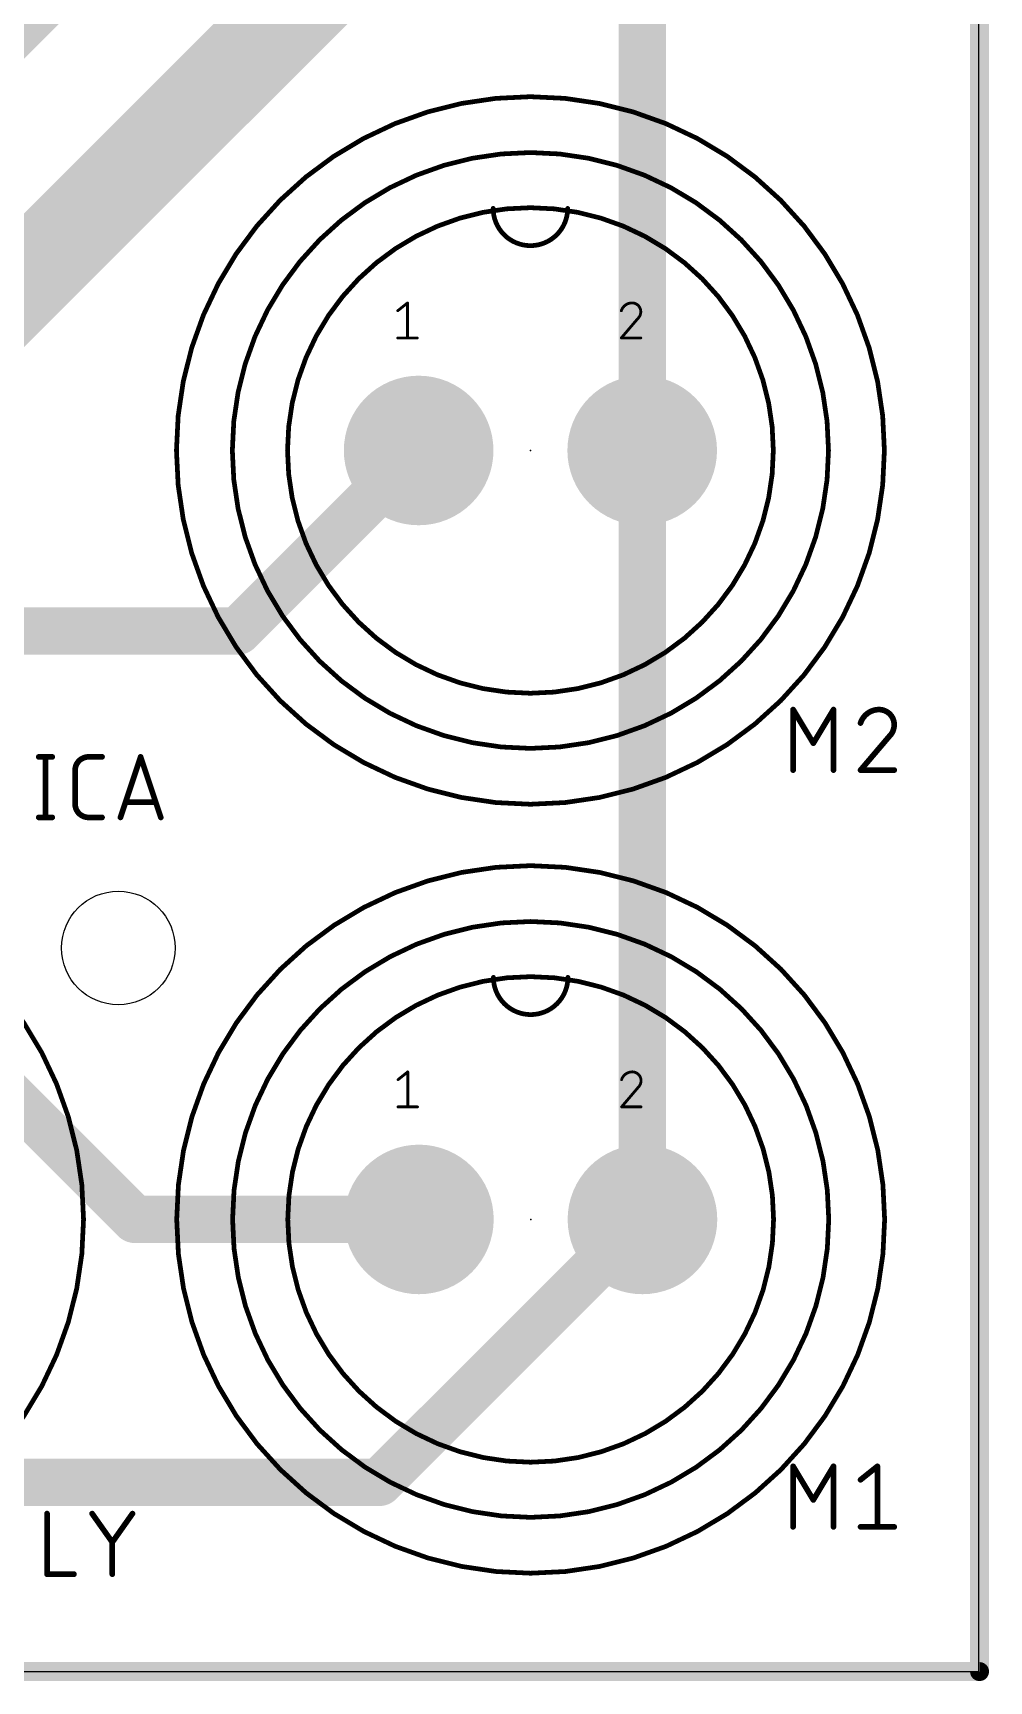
# Model space of a CAD drawing. Extents: x -11 to 111, y 0 to 93.
# Drawn here: x 85.08 to 110.74, y -0.25 to 44 of the extents above; entities that cross this region are included whole.
import ezdxf

# ---------------------------------------------------------------- set-up
doc = ezdxf.new("R2010")
doc.units = 0
for name, color, linetype in [('1', 12, 'CONTINUOUS'), ('16', 132, 'CONTINUOUS'), ('17', 110, 'CONTINUOUS'), ('20', 31, 'CONTINUOUS'), ('21', 253, 'CONTINUOUS'), ('23', 53, 'CONTINUOUS'), ('25', 253, 'CONTINUOUS')]:
    doc.layers.add(name, color=color, linetype=linetype)

# ---------------------------------------------------------------- blocks, each defined once
blk = doc.blocks.new('ROUNDP')
at = {"const_width": 0.5}
blk.add_lwpolyline([(0, -0.25, 1), (0, 0.25, 1), (0, -0.25)], format="xyb", dxfattribs=at)

msp = doc.modelspace()

# ---------------------------------------------------------------- linework, layer by layer
at = {"layer": '1', "const_width": 1.27}
for points in [[(90.5862, 27.94), (95.4358, 32.7896)], [(67.1284, 27.94), (90.5862, 27.94)], [(87.8224, 12.1412), (75.8336, 24.13)], [(87.8224, 12.1412), (95.4424, 12.1412)]]:
    msp.add_lwpolyline(points, dxfattribs=at)
at = {"layer": '1', "const_width": 0.635}
for points in [[(95.6603, 32.5651, 1), (95.2113, 33.0141)], [(90.3616, 28.1645, 1), (90.8107, 27.7155)], [(90.5862, 27.6225, 1), (90.5862, 28.2575)], [(87.8224, 12.4587, 1), (87.8224, 11.8237)], [(87.5979, 11.9167, 1), (88.0469, 12.3657)], [(95.4424, 11.8237, 1), (95.4424, 12.4587)]]:
    msp.add_lwpolyline(points, format="xyb", dxfattribs=at)
at = {"layer": '16'}
for points, const_width in [([(110.49, 86.36), (110.49, 0)], 0.508), ([(93.6952, 53.9569), (74.9808, 35.2425)], 2.54), ([(82.728, 35.2425), (101.4358, 53.9503)], 2.54), ([(101.4358, 32.7896), (101.4358, 53.9503)], 1.27), ([(101.4358, 32.7896), (101.4424, 32.783)], 1.27), ([(101.4424, 32.783), (101.4424, 12.1412)], 1.27), ([(101.4424, 12.1412), (94.3812, 5.08)], 1.27), ([(94.3812, 5.08), (84.0032, 5.08)], 1.27), ([(110.49, 0), (0, 0)], 0.508)]:
    msp.add_lwpolyline(points, dxfattribs=dict(at, const_width=const_width))
for points, const_width in [([(101.6603, 33.0141, 1), (101.2113, 32.5651)], 0.635), ([(101.7599, 32.783, 1), (101.1249, 32.783)], 0.635), ([(101.2179, 32.5585, 1), (101.6669, 33.0076)], 0.635), ([(101.1183, 32.7896, 1), (101.7533, 32.7896)], 0.635), ([(101.1249, 12.1412, 1), (101.7599, 12.1412)], 0.635), ([(101.6669, 11.9167, 1), (101.2179, 12.3657)], 0.635), ([(94.1567, 5.3045, 1), (94.6057, 4.8555)], 0.635), ([(94.3812, 4.7625, 1), (94.3812, 5.3975)], 0.635), ([(110.363, 0, 1), (110.617, 0)], 0.254), ([(110.49, -0.127, 1), (110.49, 0.127)], 0.254)]:
    msp.add_lwpolyline(points, format="xyb", dxfattribs=dict(at, const_width=const_width))
at = {"layer": '20'}
for p, q in [((110.47, 0), (110.47, 86.411)), ((0, 0), (110.47, 0))]:
    msp.add_line(p, q, dxfattribs=at)
msp.add_circle((87.376, 19.431), 1.524, dxfattribs=at)
at = {"layer": '21'}
for points, const_width in [([(98.4358, 23.2896, 1), (98.4358, 42.2896, 1), (98.4358, 23.2896)], 0.127), ([(98.4358, 24.7896, 1), (98.4358, 40.7896, 1), (98.4358, 24.7896)], 0.127), ([(98.4358, 26.2704, 1), (98.4358, 39.3088, 1), (98.4358, 26.2704)], 0.127), ([(97.4675, 39.2896, 1), (97.404, 39.2896)], 0.0635), ([(97.4358, 39.2896, 1), (99.4358, 39.2896)], 0.127), ([(99.4675, 39.2896, 1), (99.404, 39.2896)], 0.0635), ([(95.1557, 36.7515, 1), (95.1176, 36.7515)], 0.0381), ([(95.1485, 36.7367, 1), (95.1247, 36.7664)], 0.0381), ([(101.1627, 36.7515, 0.3252), (100.8756, 36.5427)], 0.0762), ([(101.1627, 36.7706, 1), (101.1627, 36.7325)], 0.0381), ([(101.3977, 36.5166, 0.4142), (101.1627, 36.7515)], 0.0762), ([(101.1627, 36.7325, 1), (101.1627, 36.7706)], 0.0381), ([(94.8637, 36.5576, 1), (94.8875, 36.5278)], 0.0381), ([(100.8574, 36.5486, 1), (100.8937, 36.5368)], 0.0381), ([(101.3062, 36.3476, 1), (101.3325, 36.32)], 0.0381), ([(101.3194, 36.3338, 0.2052), (101.3977, 36.5166)], 0.0762), ([(101.3339, 36.3215, 1), (101.3049, 36.3462)], 0.0381), ([(101.4167, 36.5166, 1), (101.3786, 36.5166)], 0.0381), ([(101.3786, 36.5166, 1), (101.4167, 36.5166)], 0.0381), ([(94.8756, 35.8308, 1), (94.8756, 35.7927)], 0.0381), ([(95.3977, 35.7927, 1), (95.3977, 35.8308)], 0.0381), ([(100.8756, 35.8308, 1), (100.8756, 35.7927)], 0.0381), ([(101.3977, 35.7927, 1), (101.3977, 35.8308)], 0.0381), ([(95.1176, 35.8117, 1), (95.1557, 35.8117)], 0.0381), ([(100.8611, 35.8241, 1), (100.8901, 35.7994)], 0.0381), ([(76.942, 2.6412, 1), (76.942, 21.6412, 1), (76.942, 2.6412)], 0.127), ([(98.4424, 2.6412, 1), (98.4424, 21.6412, 1), (98.4424, 2.6412)], 0.127), ([(98.4424, 4.1412, 1), (98.4424, 20.1412, 1), (98.4424, 4.1412)], 0.127), ([(98.4424, 5.622, 1), (98.4424, 18.6604, 1), (98.4424, 5.622)], 0.127), ([(97.4741, 18.6412, 1), (97.4106, 18.6412)], 0.0635), ([(97.4424, 18.6412, 1), (99.4424, 18.6412)], 0.127), ([(99.4741, 18.6412, 1), (99.4106, 18.6412)], 0.0635), ([(95.1623, 16.1031, 1), (95.1242, 16.1031)], 0.0381), ([(95.1551, 16.0882, 1), (95.1313, 16.118)], 0.0381), ([(101.1693, 16.1031, 0.3252), (100.8822, 15.8943)], 0.0762), ([(101.4043, 15.8681, 0.4142), (101.1693, 16.1031)], 0.0762), ([(101.1693, 16.1222, 1), (101.1693, 16.0841)], 0.0381), ([(101.1693, 16.0841, 1), (101.1693, 16.1221)], 0.0381), ([(94.8703, 15.9091, 1), (94.8941, 15.8794)], 0.0381), ([(100.864, 15.9001, 1), (100.9003, 15.8884)], 0.0381), ([(101.3128, 15.6992, 1), (101.3391, 15.6716)], 0.0381), ([(101.326, 15.6854, 0.2052), (101.4043, 15.8681)], 0.0762), ([(101.3405, 15.6731, 1), (101.3114, 15.6977)], 0.0381), ([(101.4233, 15.8681, 1), (101.3852, 15.8682)], 0.0381), ([(101.3852, 15.8681, 1), (101.4233, 15.8681)], 0.0381), ([(94.8822, 15.1824, 1), (94.8822, 15.1443)], 0.0381), ([(95.1242, 15.1633, 1), (95.1623, 15.1633)], 0.0381), ([(95.4043, 15.1443, 1), (95.4043, 15.1824)], 0.0381), ([(100.8822, 15.1824, 1), (100.8822, 15.1443)], 0.0381), ([(100.8677, 15.1756, 1), (100.8967, 15.151)], 0.0381), ([(101.4043, 15.1443, 1), (101.4043, 15.1824)], 0.0381)]:
    msp.add_lwpolyline(points, format="xyb", dxfattribs=dict(at, const_width=const_width))
at = {"layer": '21', "const_width": 0.0762}
for points in [[(94.8756, 36.5427), (95.1366, 36.7515)], [(95.1366, 36.7515), (95.1366, 35.8117)], [(101.3194, 36.3338), (100.8756, 35.8117)], [(94.8756, 35.8117), (95.3977, 35.8117)], [(100.8756, 35.8117), (101.3977, 35.8117)], [(94.8822, 15.8943), (95.1432, 16.1031)], [(95.1432, 16.1031), (95.1432, 15.1633)], [(101.326, 15.6854), (100.8822, 15.1633)], [(94.8822, 15.1633), (95.4043, 15.1633)], [(100.8822, 15.1633), (101.4043, 15.1633)]]:
    msp.add_lwpolyline(points, dxfattribs=at)
at = {"layer": '23'}
for p in [(98.4358, 32.7896), (98.4424, 12.1412)]:
    msp.add_point(p, dxfattribs=at)
at = {"layer": '25', "const_width": 0.1524}
for points in [[(105.4862, 24.2062), (105.4862, 25.8318)], [(105.4862, 25.8318), (106.0281, 24.9287)], [(106.0281, 24.9287), (106.5699, 25.8318)], [(106.5699, 25.8318), (106.5699, 24.2062)], [(108.0636, 25.1093), (107.2959, 24.2062)], [(85.24, 24.5618), (85.6012, 24.5618)], [(85.4206, 24.5618), (85.4206, 22.9362)], [(86.5768, 24.5618), (86.9381, 24.5618)], [(87.4318, 22.9362), (87.9737, 24.5618)], [(87.9737, 24.5618), (88.5156, 22.9362)], [(86.2156, 23.2974), (86.2156, 24.2006)], [(107.2959, 24.2062), (108.1991, 24.2062)], [(88.3801, 23.3426), (87.5673, 23.3426)], [(85.24, 22.9362), (85.6012, 22.9362)], [(86.9381, 22.9362), (86.5768, 22.9362)], [(105.4862, 3.8862), (105.4862, 5.5118)], [(105.4862, 5.5118), (106.0281, 4.6087)], [(106.0281, 4.6087), (106.5699, 5.5118)], [(106.5699, 5.5118), (106.5699, 3.8862)], [(107.2959, 5.1506), (107.7475, 5.5118)], [(107.7475, 5.5118), (107.7475, 3.8862)], [(85.4623, 4.2418), (85.4623, 2.6162)], [(86.6716, 4.2418), (87.2135, 3.4742)], [(87.2135, 3.4742), (87.7553, 4.2418)], [(87.2135, 2.6162), (87.2135, 3.4742)], [(107.2959, 3.8862), (108.1991, 3.8862)], [(85.4623, 2.6162), (86.1848, 2.6162)]]:
    msp.add_lwpolyline(points, dxfattribs=at)
at = {"layer": '25'}
for points, const_width in [([(105.5243, 25.8318, 1), (105.4481, 25.8318)], 0.0762), ([(105.5189, 25.8514, 1), (105.4535, 25.8122)], 0.0762), ([(106.608, 25.8318, 1), (106.5318, 25.8318)], 0.0762), ([(106.6026, 25.8122, 1), (106.5373, 25.8514)], 0.0762), ([(107.7927, 25.8318, 0.3252), (107.2959, 25.4706)], 0.1524), ([(108.1991, 25.4254, 0.4142), (107.7927, 25.8318)], 0.1524), ([(107.7927, 25.8699, 1), (107.7927, 25.7937)], 0.0762), ([(107.7927, 25.7937, 1), (107.7927, 25.8699)], 0.0762), ([(107.2597, 25.4823, 1), (107.3322, 25.4588)], 0.0762), ([(108.0636, 25.1093, 0.2053), (108.1991, 25.4254)], 0.1524), ([(108.2372, 25.4254, 1), (108.161, 25.4254)], 0.0762), ([(108.161, 25.4254, 1), (108.2372, 25.4254)], 0.0762), ([(105.9954, 24.9483, 1), (106.0607, 24.9091)], 0.0762), ([(105.9954, 24.9091, 1), (106.0607, 24.9483)], 0.0762), ([(108.0373, 25.1369, 1), (108.0899, 25.0817)], 0.0762), ([(108.0926, 25.0846, 1), (108.0346, 25.134)], 0.0762), ([(85.24, 24.5999, 1), (85.24, 24.5237)], 0.0762), ([(85.4587, 24.5618, 1), (85.3825, 24.5618)], 0.0762), ([(85.6012, 24.5237, 1), (85.6012, 24.5999)], 0.0762), ([(86.5768, 24.5618, 0.4142), (86.2156, 24.2006)], 0.1524), ([(86.5768, 24.5999, 1), (86.5768, 24.5237)], 0.0762), ([(86.5768, 24.5237, 1), (86.5768, 24.5999)], 0.0762), ([(86.9381, 24.5237, 1), (86.9381, 24.5999)], 0.0762), ([(88.0098, 24.5738, 1), (87.9375, 24.5498)], 0.0762), ([(88.0098, 24.5498, 1), (87.9375, 24.5738)], 0.0762), ([(86.2537, 24.2006, 1), (86.1775, 24.2006)], 0.0762), ([(86.1775, 24.2006, 1), (86.2537, 24.2006)], 0.0762), ([(105.4481, 24.2062, 1), (105.5243, 24.2062)], 0.0762), ([(106.5318, 24.2062, 1), (106.608, 24.2062)], 0.0762), ([(107.2959, 24.2443, 1), (107.2959, 24.1681)], 0.0762), ([(107.2669, 24.2309, 1), (107.325, 24.1815)], 0.0762), ([(108.1991, 24.1681, 1), (108.1991, 24.2443)], 0.0762), ([(86.2156, 23.2974, 0.4142), (86.5768, 22.9362)], 0.1524), ([(86.2537, 23.2974, 1), (86.1775, 23.2974)], 0.0762), ([(86.1775, 23.2974, 1), (86.2537, 23.2974)], 0.0762), ([(87.5673, 23.3807, 1), (87.5673, 23.3045)], 0.0762), ([(88.3801, 23.3045, 1), (88.3801, 23.3807)], 0.0762), ([(85.24, 22.9743, 1), (85.24, 22.8981)], 0.0762), ([(85.3825, 22.9362, 1), (85.4587, 22.9362)], 0.0762), ([(85.6012, 22.8981, 1), (85.6012, 22.9743)], 0.0762), ([(86.5768, 22.9743, 1), (86.5768, 22.8981)], 0.0762), ([(86.5768, 22.8981, 1), (86.5768, 22.9743)], 0.0762), ([(86.9381, 22.8981, 1), (86.9381, 22.9743)], 0.0762), ([(87.3957, 22.9482, 1), (87.468, 22.9242)], 0.0762), ([(88.4794, 22.9242, 1), (88.5517, 22.9482)], 0.0762), ([(105.5243, 5.5118, 1), (105.4481, 5.5118)], 0.0762), ([(105.5189, 5.5314, 1), (105.4535, 5.4922)], 0.0762), ([(106.608, 5.5118, 1), (106.5318, 5.5118)], 0.0762), ([(106.6026, 5.4922, 1), (106.5373, 5.5314)], 0.0762), ([(107.7856, 5.5118, 1), (107.7094, 5.5118)], 0.0762), ([(107.7713, 5.482, 1), (107.7237, 5.5416)], 0.0762), ([(107.2721, 5.1803, 1), (107.3197, 5.1208)], 0.0762), ([(105.9954, 4.6283, 1), (106.0607, 4.5891)], 0.0762), ([(105.9954, 4.5891, 1), (106.0607, 4.6283)], 0.0762), ([(85.5004, 4.2418, 1), (85.4242, 4.2418)], 0.0762), ([(86.7027, 4.2638, 1), (86.6405, 4.2198)], 0.0762), ([(87.7865, 4.2198, 1), (87.7242, 4.2638)], 0.0762), ([(87.2516, 3.4742, 1), (87.1754, 3.4742)], 0.0762), ([(105.4481, 3.8862, 1), (105.5243, 3.8862)], 0.0762), ([(106.5318, 3.8862, 1), (106.608, 3.8862)], 0.0762), ([(107.2959, 3.9243, 1), (107.2959, 3.8481)], 0.0762), ([(107.7094, 3.8862, 1), (107.7856, 3.8862)], 0.0762), ([(108.1991, 3.8481, 1), (108.1991, 3.9243)], 0.0762), ([(87.1824, 3.4961, 1), (87.2446, 3.4522)], 0.0762), ([(87.1824, 3.4522, 1), (87.2446, 3.4961)], 0.0762), ([(85.4623, 2.6543, 1), (85.4623, 2.5781)], 0.0762), ([(86.1848, 2.5781, 1), (86.1848, 2.6543)], 0.0762), ([(85.4242, 2.6162, 1), (85.5004, 2.6162)], 0.0762), ([(87.1754, 2.6162, 1), (87.2516, 2.6162)], 0.0762)]:
    msp.add_lwpolyline(points, format="xyb", dxfattribs=dict(at, const_width=const_width))

# ---------------------------------------------------------------- block references
at = {"layer": '17', "xscale": 4.016, "yscale": 4.016, "rotation": 180}
for p in [(95.4358, 32.7896), (95.4358, 32.7896), (101.4358, 32.7896), (101.4358, 32.7896), (95.4424, 12.1412), (95.4424, 12.1412), (101.4424, 12.1412), (101.4424, 12.1412)]:
    msp.add_blockref('ROUNDP', p, dxfattribs=at)

doc.saveas('drawing.dxf')
